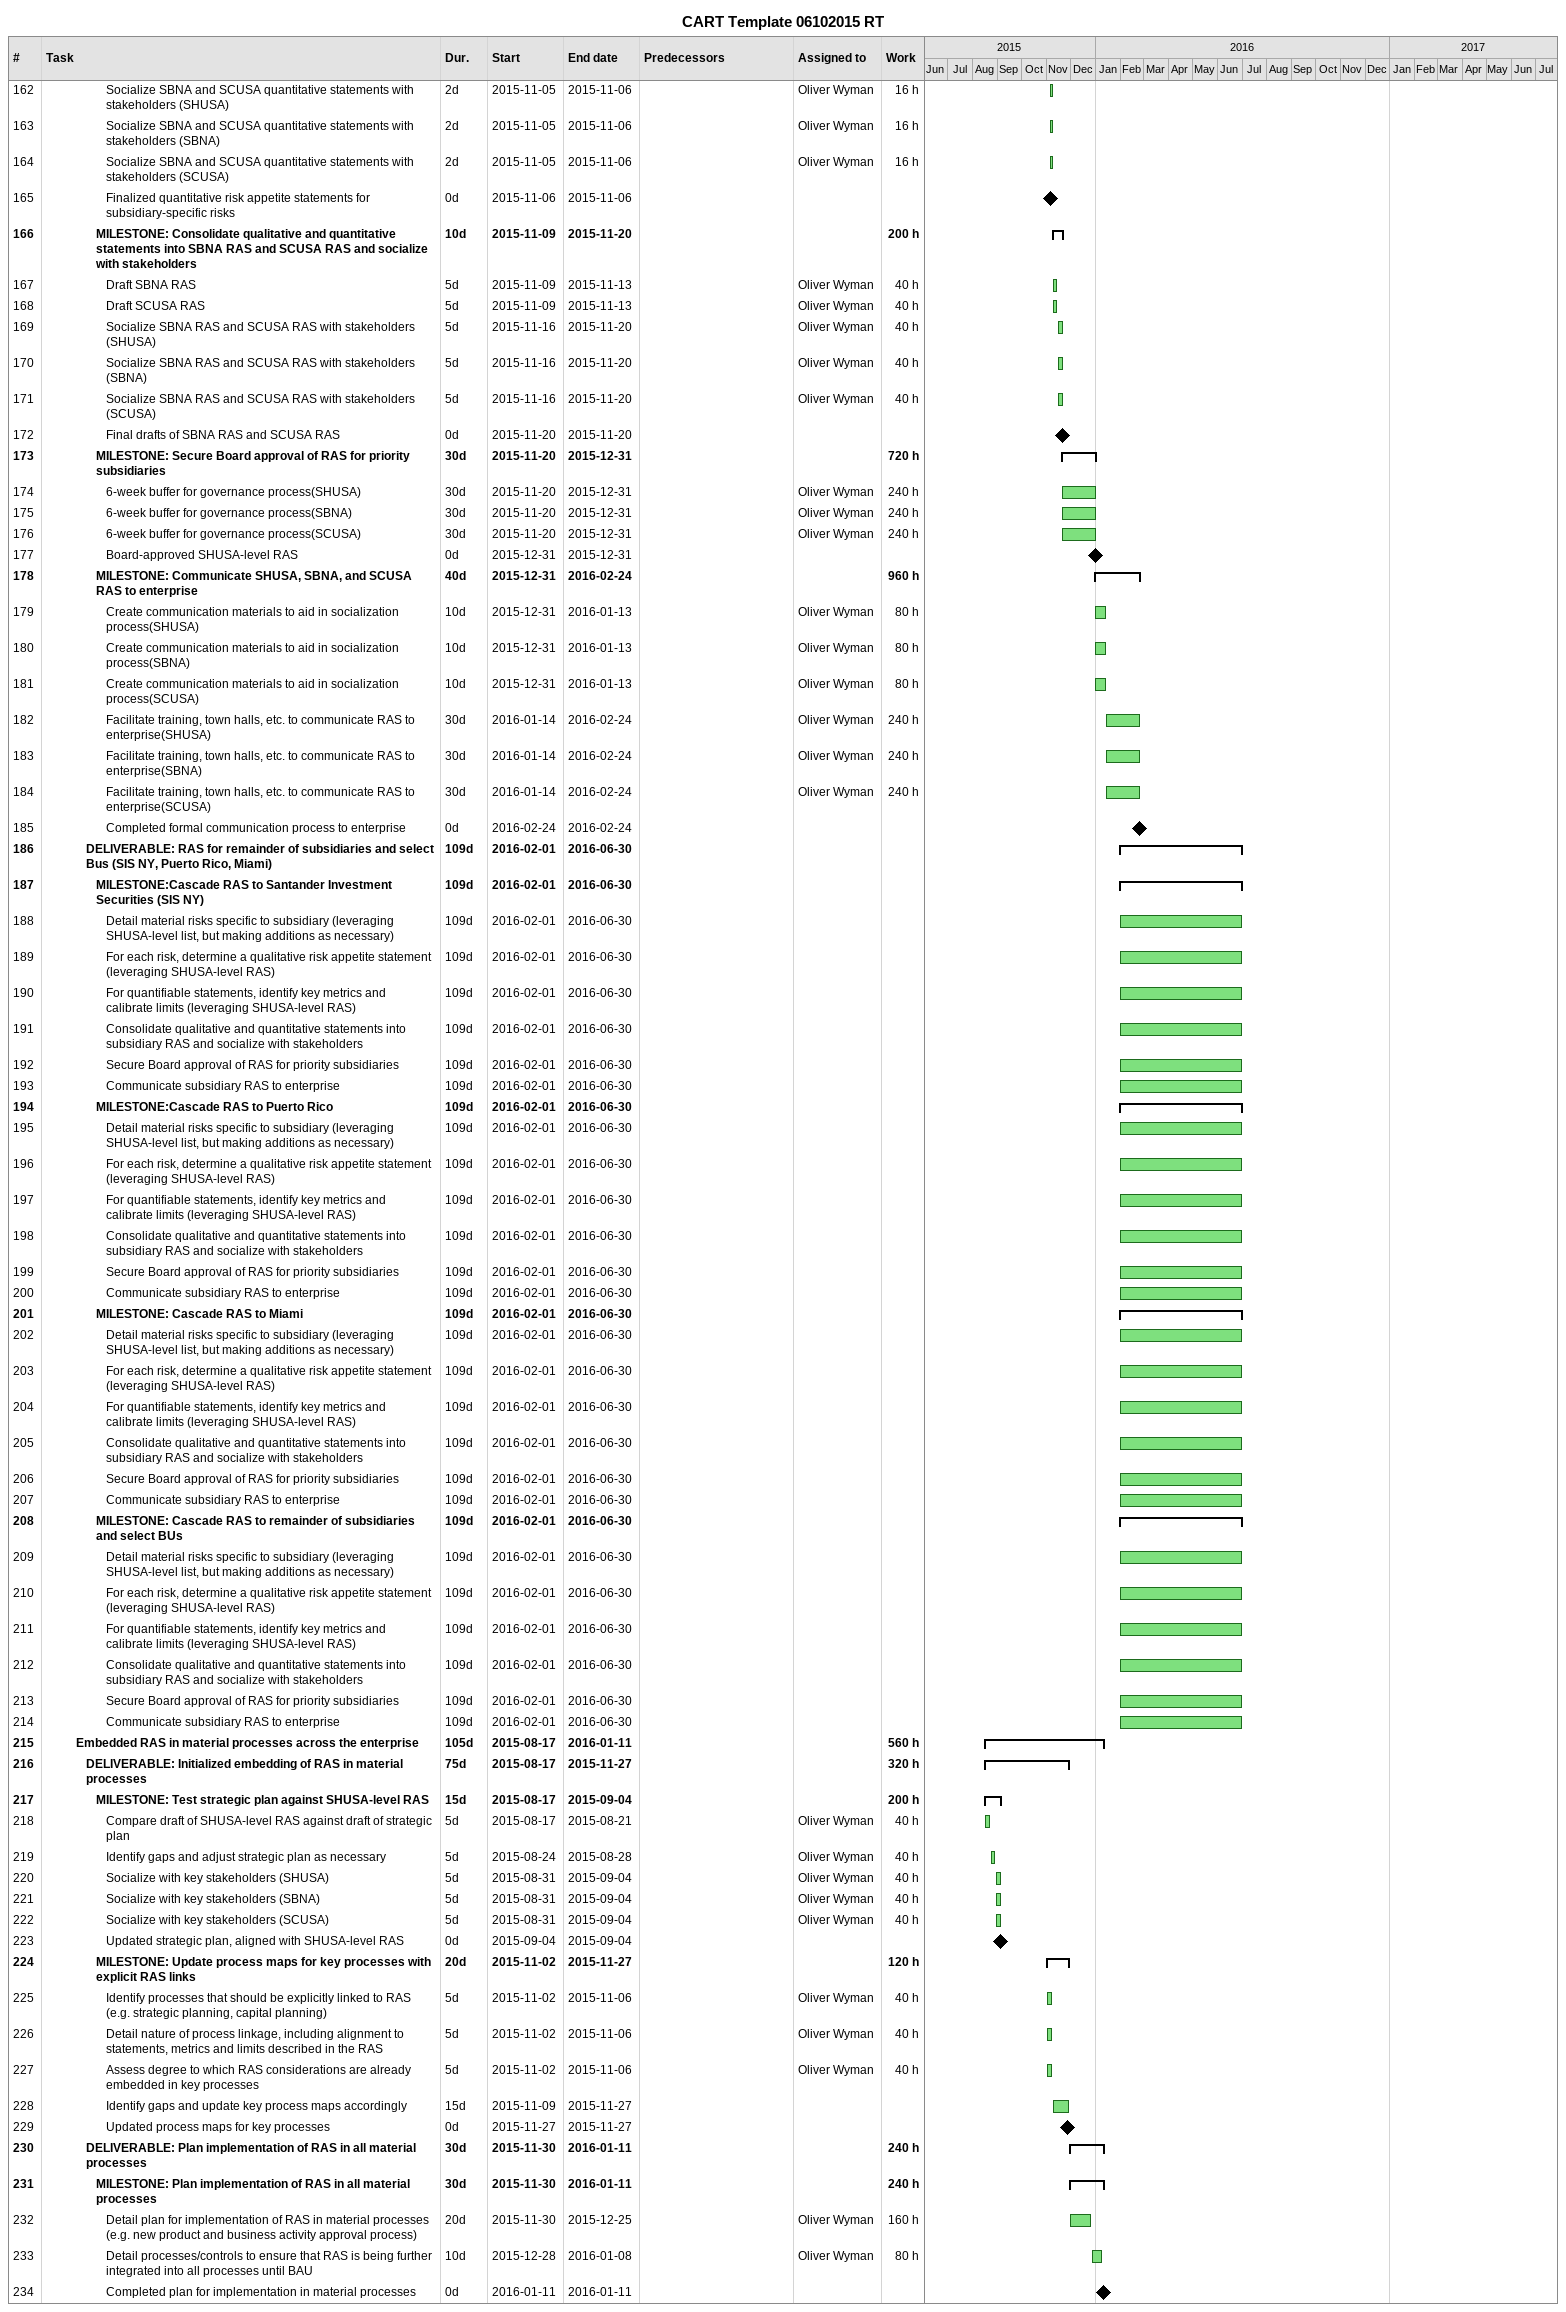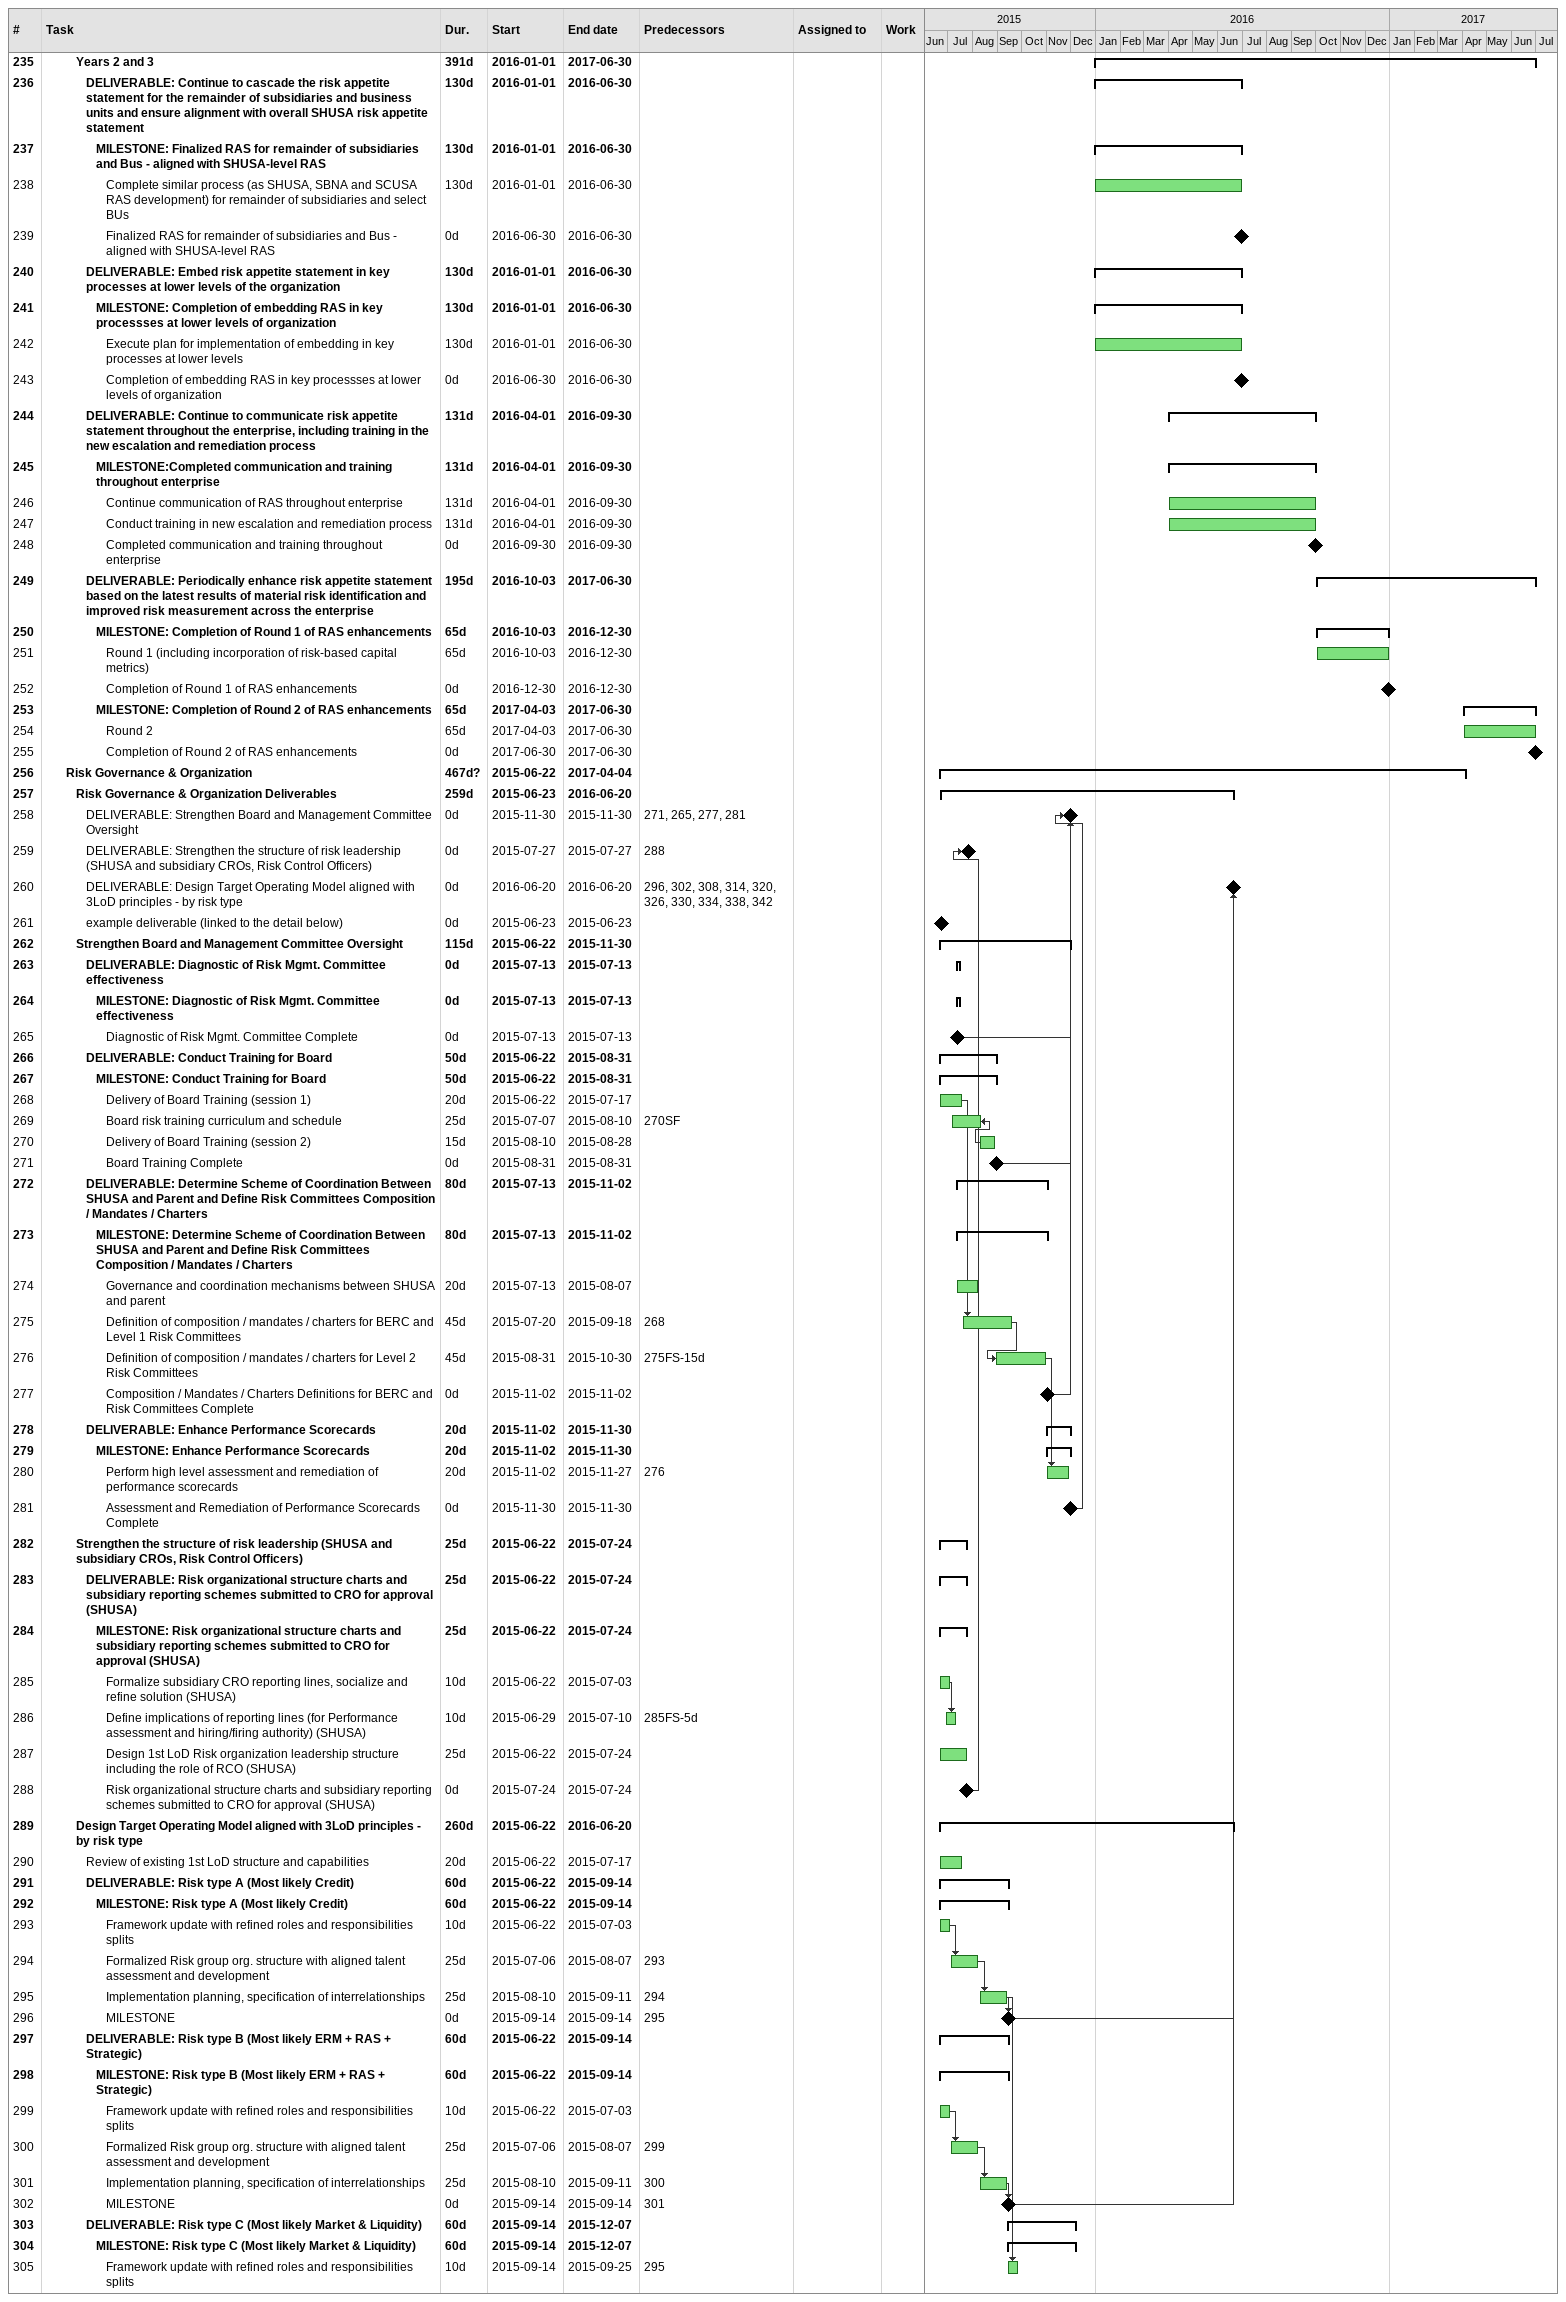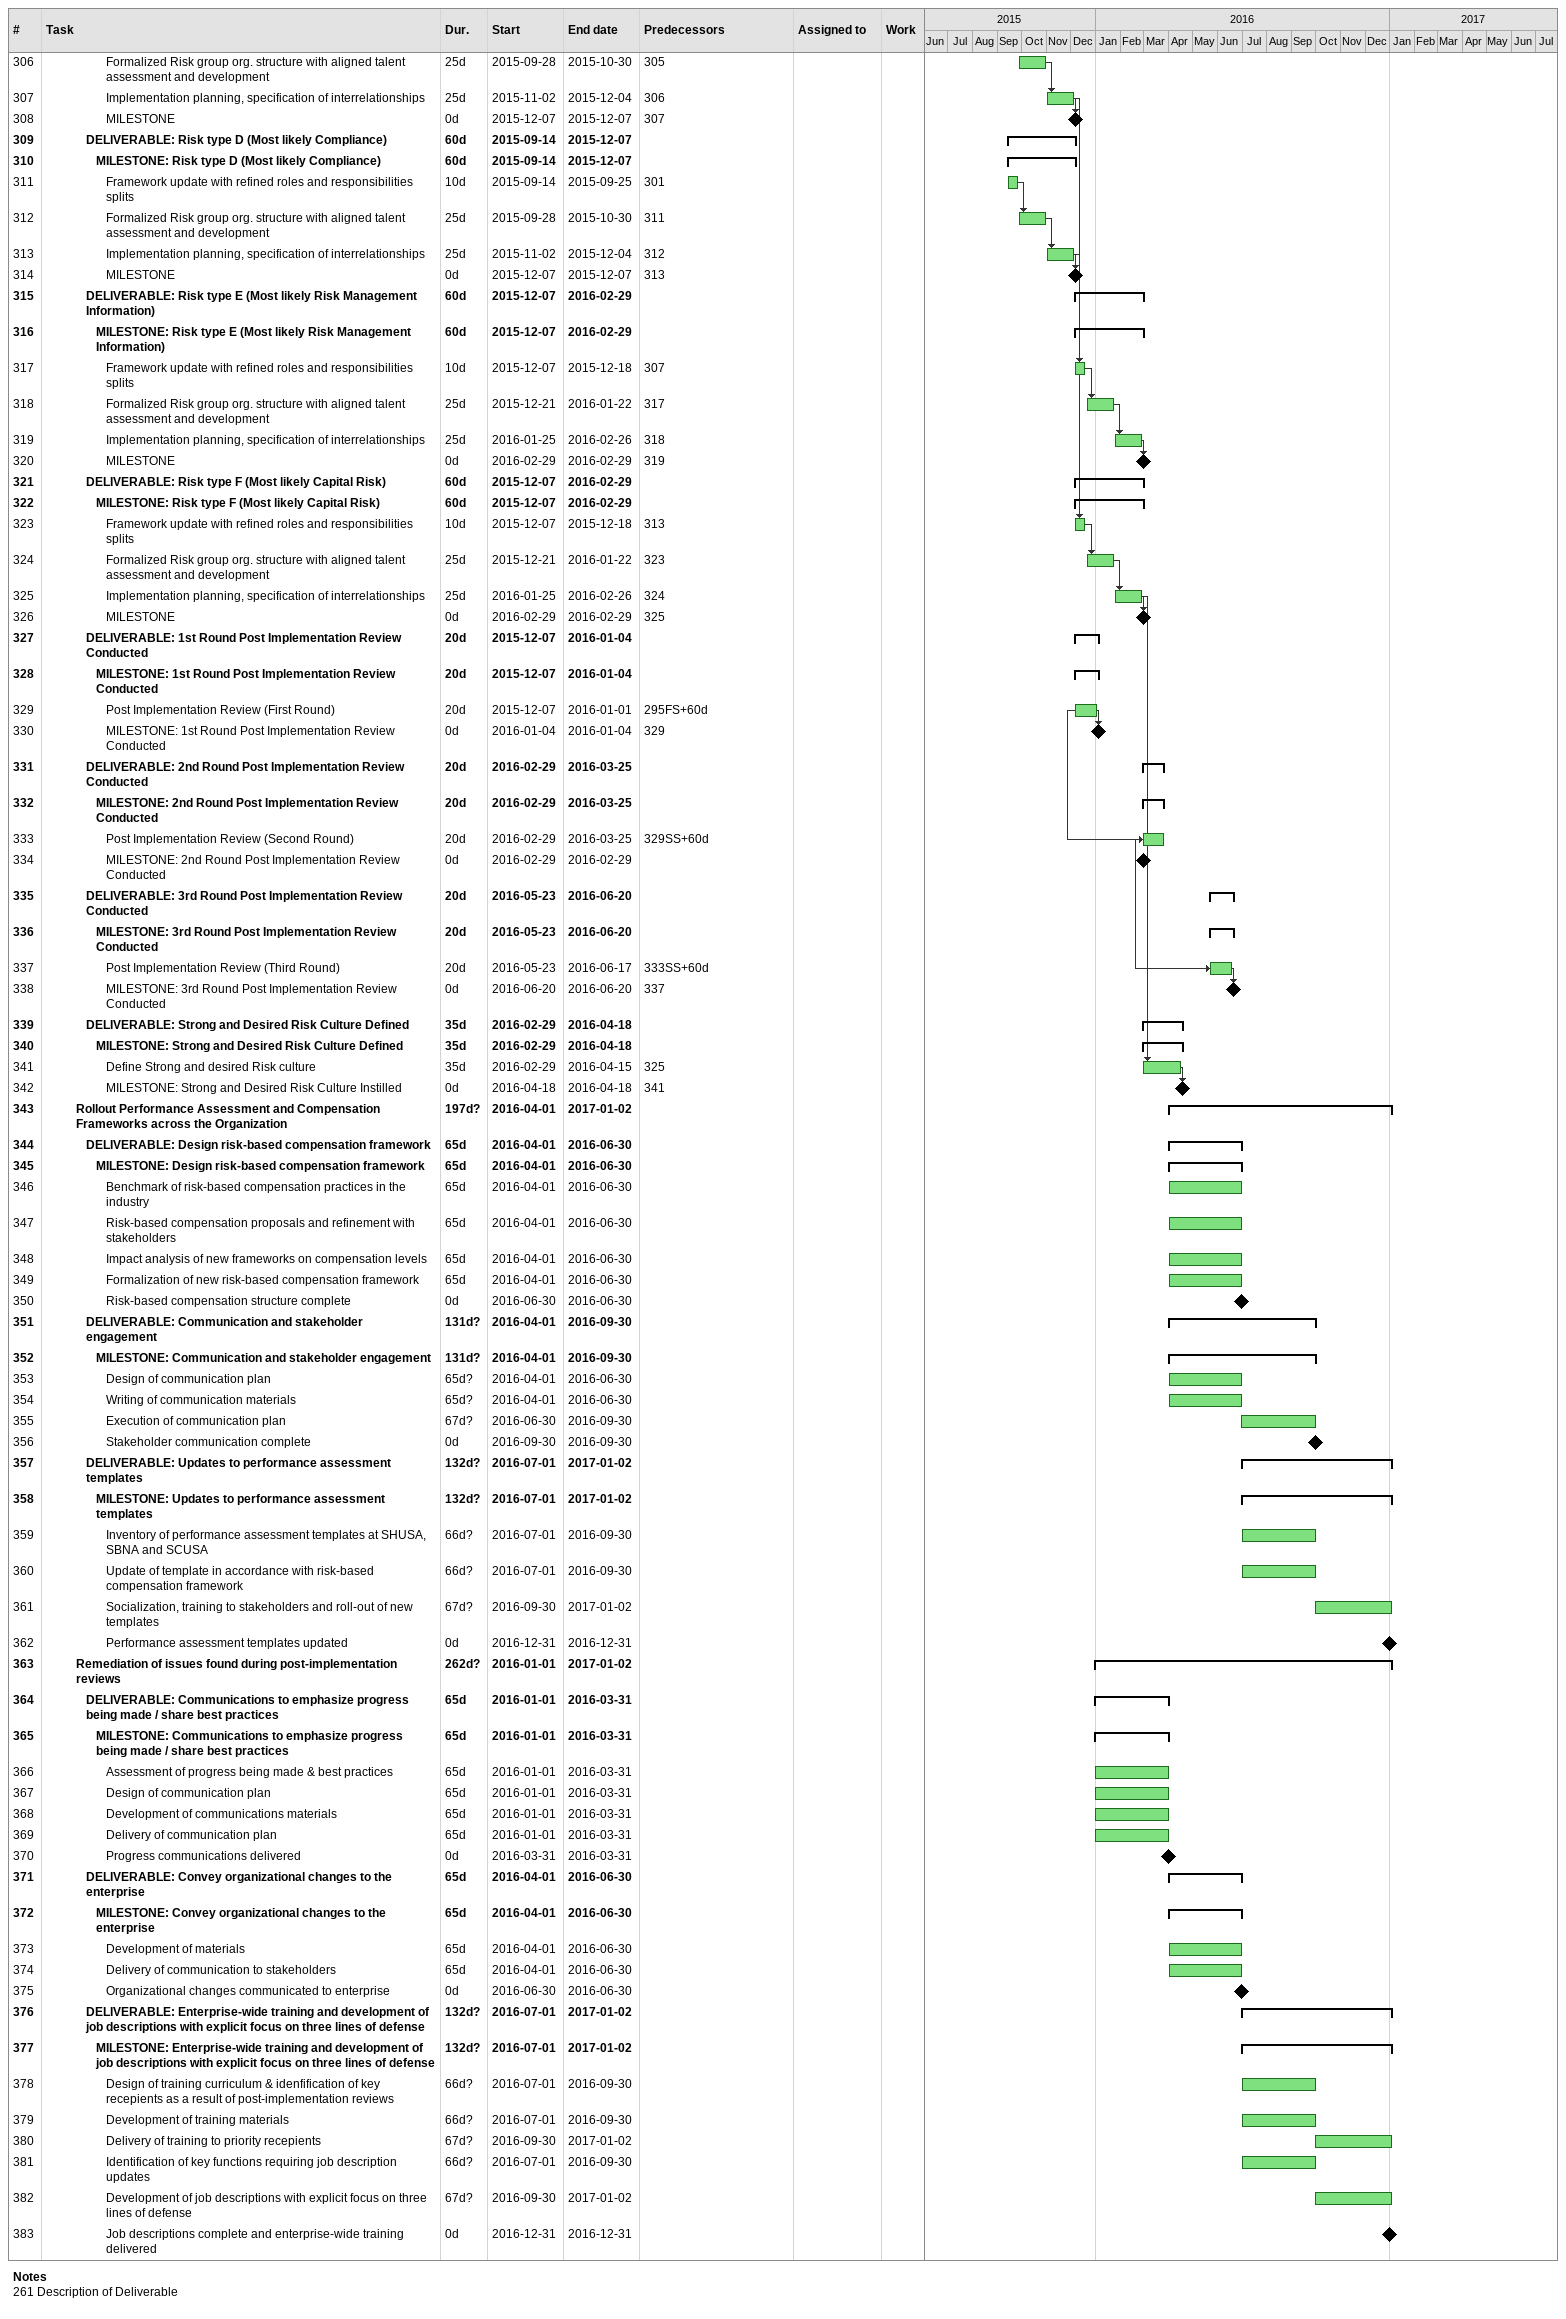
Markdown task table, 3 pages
CART Template 06102015 RT

| ID | Level | Task | Duration | Start | Finish | Predecessors | Resources | Work (h) |
|---|---|---|---|---|---|---|---|---|
| 162 | 7 | Socialize SBNA and SCUSA quantitative statements with stakeholders (SHUSA) | 2d | 2015-11-05 | 2015-11-06 |  | Oliver Wyman | 16 |
| 163 | 7 | Socialize SBNA and SCUSA quantitative statements with stakeholders (SBNA) | 2d | 2015-11-05 | 2015-11-06 |  | Oliver Wyman | 16 |
| 164 | 7 | Socialize SBNA and SCUSA quantitative statements with stakeholders (SCUSA) | 2d | 2015-11-05 | 2015-11-06 |  | Oliver Wyman | 16 |
| 165 | 7 | Finalized quantitative risk appetite statements for subsidiary-specific risks | 0d | 2015-11-06 | 2015-11-06 |  |  |  |
| 166 | 6 | **MILESTONE: Consolidate qualitative and quantitative statements into SBNA RAS and SCUSA RAS and socialize with stakeholders** | 10d | 2015-11-09 | 2015-11-20 |  |  | 200 |
| 167 | 7 | Draft SBNA RAS | 5d | 2015-11-09 | 2015-11-13 |  | Oliver Wyman | 40 |
| 168 | 7 | Draft SCUSA RAS | 5d | 2015-11-09 | 2015-11-13 |  | Oliver Wyman | 40 |
| 169 | 7 | Socialize SBNA RAS and SCUSA RAS with stakeholders (SHUSA) | 5d | 2015-11-16 | 2015-11-20 |  | Oliver Wyman | 40 |
| 170 | 7 | Socialize SBNA RAS and SCUSA RAS with stakeholders (SBNA) | 5d | 2015-11-16 | 2015-11-20 |  | Oliver Wyman | 40 |
| 171 | 7 | Socialize SBNA RAS and SCUSA RAS with stakeholders (SCUSA) | 5d | 2015-11-16 | 2015-11-20 |  | Oliver Wyman | 40 |
| 172 | 7 | Final drafts of SBNA RAS and SCUSA RAS | 0d | 2015-11-20 | 2015-11-20 |  |  |  |
| 173 | 6 | **MILESTONE: Secure Board approval of RAS for priority subsidiaries** | 30d | 2015-11-20 | 2015-12-31 |  |  | 720 |
| 174 | 7 | 6-week buffer for governance process(SHUSA) | 30d | 2015-11-20 | 2015-12-31 |  | Oliver Wyman | 240 |
| 175 | 7 | 6-week buffer for governance process(SBNA) | 30d | 2015-11-20 | 2015-12-31 |  | Oliver Wyman | 240 |
| 176 | 7 | 6-week buffer for governance process(SCUSA) | 30d | 2015-11-20 | 2015-12-31 |  | Oliver Wyman | 240 |
| 177 | 7 | Board-approved SHUSA-level RAS | 0d | 2015-12-31 | 2015-12-31 |  |  |  |
| 178 | 6 | **MILESTONE: Communicate SHUSA, SBNA, and SCUSA RAS to enterprise** | 40d | 2015-12-31 | 2016-02-24 |  |  | 960 |
| 179 | 7 | Create communication materials to aid in socialization process(SHUSA) | 10d | 2015-12-31 | 2016-01-13 |  | Oliver Wyman | 80 |
| 180 | 7 | Create communication materials to aid in socialization process(SBNA) | 10d | 2015-12-31 | 2016-01-13 |  | Oliver Wyman | 80 |
| 181 | 7 | Create communication materials to aid in socialization process(SCUSA) | 10d | 2015-12-31 | 2016-01-13 |  | Oliver Wyman | 80 |
| 182 | 7 | Facilitate training, town halls, etc. to communicate RAS to enterprise(SHUSA) | 30d | 2016-01-14 | 2016-02-24 |  | Oliver Wyman | 240 |
| 183 | 7 | Facilitate training, town halls, etc. to communicate RAS to enterprise(SBNA) | 30d | 2016-01-14 | 2016-02-24 |  | Oliver Wyman | 240 |
| 184 | 7 | Facilitate training, town halls, etc. to communicate RAS to enterprise(SCUSA) | 30d | 2016-01-14 | 2016-02-24 |  | Oliver Wyman | 240 |
| 185 | 7 | Completed formal communication process to enterprise | 0d | 2016-02-24 | 2016-02-24 |  |  |  |
| 186 | 5 | **DELIVERABLE: RAS for remainder of subsidiaries and select Bus (SIS NY, Puerto Rico, Miami)** | 109d | 2016-02-01 | 2016-06-30 |  |  |  |
| 187 | 6 | **MILESTONE:Cascade RAS to Santander Investment Securities (SIS NY)** | 109d | 2016-02-01 | 2016-06-30 |  |  |  |
| 188 | 7 | Detail material risks specific to subsidiary (leveraging SHUSA-level list, but making additions as necessary) | 109d | 2016-02-01 | 2016-06-30 |  |  |  |
| 189 | 7 | For each risk, determine a qualitative risk appetite statement (leveraging SHUSA-level RAS) | 109d | 2016-02-01 | 2016-06-30 |  |  |  |
| 190 | 7 | For quantifiable statements, identify key metrics and calibrate limits (leveraging SHUSA-level RAS) | 109d | 2016-02-01 | 2016-06-30 |  |  |  |
| 191 | 7 | Consolidate qualitative and quantitative statements into subsidiary RAS and socialize with stakeholders | 109d | 2016-02-01 | 2016-06-30 |  |  |  |
| 192 | 7 | Secure Board approval of RAS for priority subsidiaries | 109d | 2016-02-01 | 2016-06-30 |  |  |  |
| 193 | 7 | Communicate subsidiary RAS to enterprise | 109d | 2016-02-01 | 2016-06-30 |  |  |  |
| 194 | 6 | **MILESTONE:Cascade RAS to Puerto Rico** | 109d | 2016-02-01 | 2016-06-30 |  |  |  |
| 195 | 7 | Detail material risks specific to subsidiary (leveraging SHUSA-level list, but making additions as necessary) | 109d | 2016-02-01 | 2016-06-30 |  |  |  |
| 196 | 7 | For each risk, determine a qualitative risk appetite statement (leveraging SHUSA-level RAS) | 109d | 2016-02-01 | 2016-06-30 |  |  |  |
| 197 | 7 | For quantifiable statements, identify key metrics and calibrate limits (leveraging SHUSA-level RAS) | 109d | 2016-02-01 | 2016-06-30 |  |  |  |
| 198 | 7 | Consolidate qualitative and quantitative statements into subsidiary RAS and socialize with stakeholders | 109d | 2016-02-01 | 2016-06-30 |  |  |  |
| 199 | 7 | Secure Board approval of RAS for priority subsidiaries | 109d | 2016-02-01 | 2016-06-30 |  |  |  |
| 200 | 7 | Communicate subsidiary RAS to enterprise | 109d | 2016-02-01 | 2016-06-30 |  |  |  |
| 201 | 6 | **MILESTONE: Cascade RAS to Miami** | 109d | 2016-02-01 | 2016-06-30 |  |  |  |
| 202 | 7 | Detail material risks specific to subsidiary (leveraging SHUSA-level list, but making additions as necessary) | 109d | 2016-02-01 | 2016-06-30 |  |  |  |
| 203 | 7 | For each risk, determine a qualitative risk appetite statement (leveraging SHUSA-level RAS) | 109d | 2016-02-01 | 2016-06-30 |  |  |  |
| 204 | 7 | For quantifiable statements, identify key metrics and calibrate limits (leveraging SHUSA-level RAS) | 109d | 2016-02-01 | 2016-06-30 |  |  |  |
| 205 | 7 | Consolidate qualitative and quantitative statements into subsidiary RAS and socialize with stakeholders | 109d | 2016-02-01 | 2016-06-30 |  |  |  |
| 206 | 7 | Secure Board approval of RAS for priority subsidiaries | 109d | 2016-02-01 | 2016-06-30 |  |  |  |
| 207 | 7 | Communicate subsidiary RAS to enterprise | 109d | 2016-02-01 | 2016-06-30 |  |  |  |
| 208 | 6 | **MILESTONE: Cascade RAS to remainder of subsidiaries and select BUs** | 109d | 2016-02-01 | 2016-06-30 |  |  |  |
| 209 | 7 | Detail material risks specific to subsidiary (leveraging SHUSA-level list, but making additions as necessary) | 109d | 2016-02-01 | 2016-06-30 |  |  |  |
| 210 | 7 | For each risk, determine a qualitative risk appetite statement (leveraging SHUSA-level RAS) | 109d | 2016-02-01 | 2016-06-30 |  |  |  |
| 211 | 7 | For quantifiable statements, identify key metrics and calibrate limits (leveraging SHUSA-level RAS) | 109d | 2016-02-01 | 2016-06-30 |  |  |  |
| 212 | 7 | Consolidate qualitative and quantitative statements into subsidiary RAS and socialize with stakeholders | 109d | 2016-02-01 | 2016-06-30 |  |  |  |
| 213 | 7 | Secure Board approval of RAS for priority subsidiaries | 109d | 2016-02-01 | 2016-06-30 |  |  |  |
| 214 | 7 | Communicate subsidiary RAS to enterprise | 109d | 2016-02-01 | 2016-06-30 |  |  |  |
| 215 | 4 | **Embedded RAS in material processes across the enterprise** | 105d | 2015-08-17 | 2016-01-11 |  |  | 560 |
| 216 | 5 | **DELIVERABLE: Initialized embedding of RAS in material processes** | 75d | 2015-08-17 | 2015-11-27 |  |  | 320 |
| 217 | 6 | **MILESTONE: Test strategic plan against SHUSA-level RAS** | 15d | 2015-08-17 | 2015-09-04 |  |  | 200 |
| 218 | 7 | Compare draft of SHUSA-level RAS against draft of strategic plan | 5d | 2015-08-17 | 2015-08-21 |  | Oliver Wyman | 40 |
| 219 | 7 | Identify gaps and adjust strategic plan as necessary | 5d | 2015-08-24 | 2015-08-28 |  | Oliver Wyman | 40 |
| 220 | 7 | Socialize with key stakeholders (SHUSA) | 5d | 2015-08-31 | 2015-09-04 |  | Oliver Wyman | 40 |
| 221 | 7 | Socialize with key stakeholders (SBNA) | 5d | 2015-08-31 | 2015-09-04 |  | Oliver Wyman | 40 |
| 222 | 7 | Socialize with key stakeholders (SCUSA) | 5d | 2015-08-31 | 2015-09-04 |  | Oliver Wyman | 40 |
| 223 | 7 | Updated strategic plan, aligned with SHUSA-level RAS | 0d | 2015-09-04 | 2015-09-04 |  |  |  |
| 224 | 6 | **MILESTONE: Update process maps for key processes with explicit RAS links** | 20d | 2015-11-02 | 2015-11-27 |  |  | 120 |
| 225 | 7 | Identify processes that should be explicitly linked to RAS (e.g. strategic planning, capital planning) | 5d | 2015-11-02 | 2015-11-06 |  | Oliver Wyman | 40 |
| 226 | 7 | Detail nature of process linkage, including alignment to statements, metrics and limits described in the RAS | 5d | 2015-11-02 | 2015-11-06 |  | Oliver Wyman | 40 |
| 227 | 7 | Assess degree to which RAS considerations are already embedded in key processes | 5d | 2015-11-02 | 2015-11-06 |  | Oliver Wyman | 40 |
| 228 | 7 | Identify gaps and update key process maps accordingly | 15d | 2015-11-09 | 2015-11-27 |  |  |  |
| 229 | 7 | Updated process maps for key processes | 0d | 2015-11-27 | 2015-11-27 |  |  |  |
| 230 | 5 | **DELIVERABLE: Plan implementation of RAS in all material processes** | 30d | 2015-11-30 | 2016-01-11 |  |  | 240 |
| 231 | 6 | **MILESTONE: Plan implementation of RAS in all material processes** | 30d | 2015-11-30 | 2016-01-11 |  |  | 240 |
| 232 | 7 | Detail plan for implementation of RAS in material processes (e.g. new product and business activity approval process) | 20d | 2015-11-30 | 2015-12-25 |  | Oliver Wyman | 160 |
| 233 | 7 | Detail processes/controls to ensure that RAS is being further integrated into all processes until BAU | 10d | 2015-12-28 | 2016-01-08 |  | Oliver Wyman | 80 |
| 234 | 7 | Completed plan for implementation in material processes | 0d | 2016-01-11 | 2016-01-11 |  |  |  |
| 235 | 4 | **Years 2 and 3** | 391d | 2016-01-01 | 2017-06-30 |  |  |  |
| 236 | 5 | **DELIVERABLE: Continue to cascade the risk appetite statement for the remainder of subsidiaries and business units and ensure alignment with overall SHUSA risk appetite statement** | 130d | 2016-01-01 | 2016-06-30 |  |  |  |
| 237 | 6 | **MILESTONE: Finalized RAS for remainder of subsidiaries and Bus - aligned with SHUSA-level RAS** | 130d | 2016-01-01 | 2016-06-30 |  |  |  |
| 238 | 7 | Complete similar process (as SHUSA, SBNA and SCUSA RAS development) for remainder of subsidiaries and select BUs | 130d | 2016-01-01 | 2016-06-30 |  |  |  |
| 239 | 7 | Finalized RAS for remainder of subsidiaries and Bus - aligned with SHUSA-level RAS | 0d | 2016-06-30 | 2016-06-30 |  |  |  |
| 240 | 5 | **DELIVERABLE: Embed risk appetite statement in key processes at lower levels of the organization** | 130d | 2016-01-01 | 2016-06-30 |  |  |  |
| 241 | 6 | **MILESTONE: Completion of embedding RAS in key processses at lower levels of organization** | 130d | 2016-01-01 | 2016-06-30 |  |  |  |
| 242 | 7 | Execute plan for implementation of embedding in key processes at lower levels | 130d | 2016-01-01 | 2016-06-30 |  |  |  |
| 243 | 7 | Completion of embedding RAS in key processses at lower levels of organization | 0d | 2016-06-30 | 2016-06-30 |  |  |  |
| 244 | 5 | **DELIVERABLE: Continue to communicate risk appetite statement throughout the enterprise, including training in the new escalation and remediation process** | 131d | 2016-04-01 | 2016-09-30 |  |  |  |
| 245 | 6 | **MILESTONE:Completed communication and training throughout enterprise** | 131d | 2016-04-01 | 2016-09-30 |  |  |  |
| 246 | 7 | Continue communication of RAS throughout enterprise | 131d | 2016-04-01 | 2016-09-30 |  |  |  |
| 247 | 7 | Conduct training in new escalation and remediation process | 131d | 2016-04-01 | 2016-09-30 |  |  |  |
| 248 | 7 | Completed communication and training throughout enterprise | 0d | 2016-09-30 | 2016-09-30 |  |  |  |
| 249 | 5 | **DELIVERABLE: Periodically enhance risk appetite statement based on the latest results of material risk identification and improved risk measurement across the enterprise** | 195d | 2016-10-03 | 2017-06-30 |  |  |  |
| 250 | 6 | **MILESTONE: Completion of Round 1 of RAS enhancements** | 65d | 2016-10-03 | 2016-12-30 |  |  |  |
| 251 | 7 | Round 1 (including incorporation of risk-based capital metrics) | 65d | 2016-10-03 | 2016-12-30 |  |  |  |
| 252 | 7 | Completion of Round 1 of RAS enhancements | 0d | 2016-12-30 | 2016-12-30 |  |  |  |
| 253 | 6 | **MILESTONE: Completion of Round 2 of RAS enhancements** | 65d | 2017-04-03 | 2017-06-30 |  |  |  |
| 254 | 7 | Round 2 | 65d | 2017-04-03 | 2017-06-30 |  |  |  |
| 255 | 7 | Completion of Round 2 of RAS enhancements | 0d | 2017-06-30 | 2017-06-30 |  |  |  |
| 256 | 3 | **Risk Governance & Organization** | 467d? | 2015-06-22 | 2017-04-04 |  |  |  |
| 257 | 4 | **Risk Governance & Organization Deliverables** | 259d | 2015-06-23 | 2016-06-20 |  |  |  |
| 258 | 5 | DELIVERABLE: Strengthen Board and Management Committee Oversight | 0d | 2015-11-30 | 2015-11-30 | 271, 265, 277, 281 |  |  |
| 259 | 5 | DELIVERABLE: Strengthen the structure of risk leadership (SHUSA and subsidiary CROs, Risk Control Officers) | 0d | 2015-07-27 | 2015-07-27 | 288 |  |  |
| 260 | 5 | DELIVERABLE: Design Target Operating Model aligned with 3LoD principles - by risk type | 0d | 2016-06-20 | 2016-06-20 | 296, 302, 308, 314, 320, 326, 330, 334, 338, 342 |  |  |
| 261 | 5 | example deliverable (linked to the detail below) | 0d | 2015-06-23 | 2015-06-23 |  |  |  |
| 262 | 4 | **Strengthen Board and Management Committee Oversight** | 115d | 2015-06-22 | 2015-11-30 |  |  |  |
| 263 | 5 | **DELIVERABLE: Diagnostic of Risk Mgmt. Committee effectiveness** | 0d | 2015-07-13 | 2015-07-13 |  |  |  |
| 264 | 6 | **MILESTONE: Diagnostic of Risk Mgmt. Committee effectiveness** | 0d | 2015-07-13 | 2015-07-13 |  |  |  |
| 265 | 7 | Diagnostic of Risk Mgmt. Committee Complete | 0d | 2015-07-13 | 2015-07-13 |  |  |  |
| 266 | 5 | **DELIVERABLE: Conduct Training for Board** | 50d | 2015-06-22 | 2015-08-31 |  |  |  |
| 267 | 6 | **MILESTONE: Conduct Training for Board** | 50d | 2015-06-22 | 2015-08-31 |  |  |  |
| 268 | 7 | Delivery of Board Training (session 1) | 20d | 2015-06-22 | 2015-07-17 |  |  |  |
| 269 | 7 | Board risk training curriculum and schedule | 25d | 2015-07-07 | 2015-08-10 | 270SF |  |  |
| 270 | 7 | Delivery of Board Training (session 2) | 15d | 2015-08-10 | 2015-08-28 |  |  |  |
| 271 | 7 | Board Training Complete | 0d | 2015-08-31 | 2015-08-31 |  |  |  |
| 272 | 5 | **DELIVERABLE: Determine Scheme of Coordination Between SHUSA and Parent and Define Risk Committees Composition / Mandates / Charters** | 80d | 2015-07-13 | 2015-11-02 |  |  |  |
| 273 | 6 | **MILESTONE: Determine Scheme of Coordination Between SHUSA and Parent and Define Risk Committees Composition / Mandates / Charters** | 80d | 2015-07-13 | 2015-11-02 |  |  |  |
| 274 | 7 | Governance and coordination mechanisms between SHUSA and parent | 20d | 2015-07-13 | 2015-08-07 |  |  |  |
| 275 | 7 | Definition of composition / mandates / charters for BERC and Level 1 Risk Committees | 45d | 2015-07-20 | 2015-09-18 | 268 |  |  |
| 276 | 7 | Definition of composition / mandates / charters for Level 2 Risk Committees | 45d | 2015-08-31 | 2015-10-30 | 275FS-15d |  |  |
| 277 | 7 | Composition / Mandates / Charters Definitions for BERC and Risk Committees Complete | 0d | 2015-11-02 | 2015-11-02 |  |  |  |
| 278 | 5 | **DELIVERABLE: Enhance Performance Scorecards** | 20d | 2015-11-02 | 2015-11-30 |  |  |  |
| 279 | 6 | **MILESTONE: Enhance Performance Scorecards** | 20d | 2015-11-02 | 2015-11-30 |  |  |  |
| 280 | 7 | Perform high level assessment and remediation of performance scorecards | 20d | 2015-11-02 | 2015-11-27 | 276 |  |  |
| 281 | 7 | Assessment and Remediation of Performance Scorecards Complete | 0d | 2015-11-30 | 2015-11-30 |  |  |  |
| 282 | 4 | **Strengthen the structure of risk leadership (SHUSA and subsidiary CROs, Risk Control Officers)** | 25d | 2015-06-22 | 2015-07-24 |  |  |  |
| 283 | 5 | **DELIVERABLE: Risk organizational structure charts and subsidiary reporting schemes submitted to CRO for approval (SHUSA)** | 25d | 2015-06-22 | 2015-07-24 |  |  |  |
| 284 | 6 | **MILESTONE: Risk organizational structure charts and subsidiary reporting schemes submitted to CRO for approval (SHUSA)** | 25d | 2015-06-22 | 2015-07-24 |  |  |  |
| 285 | 7 | Formalize subsidiary CRO reporting lines, socialize and refine solution (SHUSA) | 10d | 2015-06-22 | 2015-07-03 |  |  |  |
| 286 | 7 | Define implications of reporting lines (for Performance assessment and hiring/firing authority) (SHUSA) | 10d | 2015-06-29 | 2015-07-10 | 285FS-5d |  |  |
| 287 | 7 | Design 1st LoD Risk organization leadership structure including the role of RCO (SHUSA) | 25d | 2015-06-22 | 2015-07-24 |  |  |  |
| 288 | 7 | Risk organizational structure charts and subsidiary reporting schemes submitted to CRO for approval (SHUSA) | 0d | 2015-07-24 | 2015-07-24 |  |  |  |
| 289 | 4 | **Design Target Operating Model aligned with 3LoD principles - by risk type** | 260d | 2015-06-22 | 2016-06-20 |  |  |  |
| 290 | 5 | Review of existing 1st LoD structure and capabilities | 20d | 2015-06-22 | 2015-07-17 |  |  |  |
| 291 | 5 | **DELIVERABLE: Risk type A (Most likely Credit)** | 60d | 2015-06-22 | 2015-09-14 |  |  |  |
| 292 | 6 | **MILESTONE: Risk type A (Most likely Credit)** | 60d | 2015-06-22 | 2015-09-14 |  |  |  |
| 293 | 7 | Framework update with refined roles and responsibilities splits | 10d | 2015-06-22 | 2015-07-03 |  |  |  |
| 294 | 7 | Formalized Risk group org. structure with aligned talent assessment and development | 25d | 2015-07-06 | 2015-08-07 | 293 |  |  |
| 295 | 7 | Implementation planning, specification of interrelationships | 25d | 2015-08-10 | 2015-09-11 | 294 |  |  |
| 296 | 7 | MILESTONE | 0d | 2015-09-14 | 2015-09-14 | 295 |  |  |
| 297 | 5 | **DELIVERABLE: Risk type B (Most likely ERM + RAS + Strategic)** | 60d | 2015-06-22 | 2015-09-14 |  |  |  |
| 298 | 6 | **MILESTONE: Risk type B (Most likely ERM + RAS + Strategic)** | 60d | 2015-06-22 | 2015-09-14 |  |  |  |
| 299 | 7 | Framework update with refined roles and responsibilities splits | 10d | 2015-06-22 | 2015-07-03 |  |  |  |
| 300 | 7 | Formalized Risk group org. structure with aligned talent assessment and development | 25d | 2015-07-06 | 2015-08-07 | 299 |  |  |
| 301 | 7 | Implementation planning, specification of interrelationships | 25d | 2015-08-10 | 2015-09-11 | 300 |  |  |
| 302 | 7 | MILESTONE | 0d | 2015-09-14 | 2015-09-14 | 301 |  |  |
| 303 | 5 | **DELIVERABLE: Risk type C (Most likely Market & Liquidity)** | 60d | 2015-09-14 | 2015-12-07 |  |  |  |
| 304 | 6 | **MILESTONE: Risk type C (Most likely Market & Liquidity)** | 60d | 2015-09-14 | 2015-12-07 |  |  |  |
| 305 | 7 | Framework update with refined roles and responsibilities splits | 10d | 2015-09-14 | 2015-09-25 | 295 |  |  |
| 306 | 7 | Formalized Risk group org. structure with aligned talent assessment and development | 25d | 2015-09-28 | 2015-10-30 | 305 |  |  |
| 307 | 7 | Implementation planning, specification of interrelationships | 25d | 2015-11-02 | 2015-12-04 | 306 |  |  |
| 308 | 7 | MILESTONE | 0d | 2015-12-07 | 2015-12-07 | 307 |  |  |
| 309 | 5 | **DELIVERABLE: Risk type D (Most likely Compliance)** | 60d | 2015-09-14 | 2015-12-07 |  |  |  |
| 310 | 6 | **MILESTONE: Risk type D (Most likely Compliance)** | 60d | 2015-09-14 | 2015-12-07 |  |  |  |
| 311 | 7 | Framework update with refined roles and responsibilities splits | 10d | 2015-09-14 | 2015-09-25 | 301 |  |  |
| 312 | 7 | Formalized Risk group org. structure with aligned talent assessment and development | 25d | 2015-09-28 | 2015-10-30 | 311 |  |  |
| 313 | 7 | Implementation planning, specification of interrelationships | 25d | 2015-11-02 | 2015-12-04 | 312 |  |  |
| 314 | 7 | MILESTONE | 0d | 2015-12-07 | 2015-12-07 | 313 |  |  |
| 315 | 5 | **DELIVERABLE: Risk type E (Most likely Risk Management Information)** | 60d | 2015-12-07 | 2016-02-29 |  |  |  |
| 316 | 6 | **MILESTONE: Risk type E (Most likely Risk Management Information)** | 60d | 2015-12-07 | 2016-02-29 |  |  |  |
| 317 | 7 | Framework update with refined roles and responsibilities splits | 10d | 2015-12-07 | 2015-12-18 | 307 |  |  |
| 318 | 7 | Formalized Risk group org. structure with aligned talent assessment and development | 25d | 2015-12-21 | 2016-01-22 | 317 |  |  |
| 319 | 7 | Implementation planning, specification of interrelationships | 25d | 2016-01-25 | 2016-02-26 | 318 |  |  |
| 320 | 7 | MILESTONE | 0d | 2016-02-29 | 2016-02-29 | 319 |  |  |
| 321 | 5 | **DELIVERABLE: Risk type F (Most likely Capital Risk)** | 60d | 2015-12-07 | 2016-02-29 |  |  |  |
| 322 | 6 | **MILESTONE: Risk type F (Most likely Capital Risk)** | 60d | 2015-12-07 | 2016-02-29 |  |  |  |
| 323 | 7 | Framework update with refined roles and responsibilities splits | 10d | 2015-12-07 | 2015-12-18 | 313 |  |  |
| 324 | 7 | Formalized Risk group org. structure with aligned talent assessment and development | 25d | 2015-12-21 | 2016-01-22 | 323 |  |  |
| 325 | 7 | Implementation planning, specification of interrelationships | 25d | 2016-01-25 | 2016-02-26 | 324 |  |  |
| 326 | 7 | MILESTONE | 0d | 2016-02-29 | 2016-02-29 | 325 |  |  |
| 327 | 5 | **DELIVERABLE: 1st Round Post Implementation Review Conducted** | 20d | 2015-12-07 | 2016-01-04 |  |  |  |
| 328 | 6 | **MILESTONE: 1st Round Post Implementation Review Conducted** | 20d | 2015-12-07 | 2016-01-04 |  |  |  |
| 329 | 7 | Post Implementation Review (First Round) | 20d | 2015-12-07 | 2016-01-01 | 295FS+60d |  |  |
| 330 | 7 | MILESTONE: 1st Round Post Implementation Review Conducted | 0d | 2016-01-04 | 2016-01-04 | 329 |  |  |
| 331 | 5 | **DELIVERABLE: 2nd Round Post Implementation Review Conducted** | 20d | 2016-02-29 | 2016-03-25 |  |  |  |
| 332 | 6 | **MILESTONE: 2nd Round Post Implementation Review Conducted** | 20d | 2016-02-29 | 2016-03-25 |  |  |  |
| 333 | 7 | Post Implementation Review (Second Round) | 20d | 2016-02-29 | 2016-03-25 | 329SS+60d |  |  |
| 334 | 7 | MILESTONE: 2nd Round Post Implementation Review Conducted | 0d | 2016-02-29 | 2016-02-29 |  |  |  |
| 335 | 5 | **DELIVERABLE: 3rd Round Post Implementation Review Conducted** | 20d | 2016-05-23 | 2016-06-20 |  |  |  |
| 336 | 6 | **MILESTONE: 3rd Round Post Implementation Review Conducted** | 20d | 2016-05-23 | 2016-06-20 |  |  |  |
| 337 | 7 | Post Implementation Review (Third Round) | 20d | 2016-05-23 | 2016-06-17 | 333SS+60d |  |  |
| 338 | 7 | MILESTONE: 3rd Round Post Implementation Review Conducted | 0d | 2016-06-20 | 2016-06-20 | 337 |  |  |
| 339 | 5 | **DELIVERABLE: Strong and Desired Risk Culture Defined** | 35d | 2016-02-29 | 2016-04-18 |  |  |  |
| 340 | 6 | **MILESTONE: Strong and Desired Risk Culture Defined** | 35d | 2016-02-29 | 2016-04-18 |  |  |  |
| 341 | 7 | Define Strong and desired Risk culture | 35d | 2016-02-29 | 2016-04-15 | 325 |  |  |
| 342 | 7 | MILESTONE: Strong and Desired Risk Culture Instilled | 0d | 2016-04-18 | 2016-04-18 | 341 |  |  |
| 343 | 4 | **Rollout Performance Assessment and Compensation Frameworks across the Organization** | 197d? | 2016-04-01 | 2017-01-02 |  |  |  |
| 344 | 5 | **DELIVERABLE: Design risk-based compensation framework** | 65d | 2016-04-01 | 2016-06-30 |  |  |  |
| 345 | 6 | **MILESTONE: Design risk-based compensation framework** | 65d | 2016-04-01 | 2016-06-30 |  |  |  |
| 346 | 7 | Benchmark of risk-based compensation practices in the industry | 65d | 2016-04-01 | 2016-06-30 |  |  |  |
| 347 | 7 | Risk-based compensation proposals and refinement with stakeholders | 65d | 2016-04-01 | 2016-06-30 |  |  |  |
| 348 | 7 | Impact analysis of new frameworks on compensation levels | 65d | 2016-04-01 | 2016-06-30 |  |  |  |
| 349 | 7 | Formalization of new risk-based compensation framework | 65d | 2016-04-01 | 2016-06-30 |  |  |  |
| 350 | 7 | Risk-based compensation structure complete | 0d | 2016-06-30 | 2016-06-30 |  |  |  |
| 351 | 5 | **DELIVERABLE: Communication and stakeholder engagement** | 131d? | 2016-04-01 | 2016-09-30 |  |  |  |
| 352 | 6 | **MILESTONE: Communication and stakeholder engagement** | 131d? | 2016-04-01 | 2016-09-30 |  |  |  |
| 353 | 7 | Design of communication plan | 65d? | 2016-04-01 | 2016-06-30 |  |  |  |
| 354 | 7 | Writing of communication materials | 65d? | 2016-04-01 | 2016-06-30 |  |  |  |
| 355 | 7 | Execution of communication plan | 67d? | 2016-06-30 | 2016-09-30 |  |  |  |
| 356 | 7 | Stakeholder communication complete | 0d | 2016-09-30 | 2016-09-30 |  |  |  |
| 357 | 5 | **DELIVERABLE: Updates to performance assessment templates** | 132d? | 2016-07-01 | 2017-01-02 |  |  |  |
| 358 | 6 | **MILESTONE: Updates to performance assessment templates** | 132d? | 2016-07-01 | 2017-01-02 |  |  |  |
| 359 | 7 | Inventory of performance assessment templates at SHUSA, SBNA and SCUSA | 66d? | 2016-07-01 | 2016-09-30 |  |  |  |
| 360 | 7 | Update of template in accordance with risk-based compensation framework | 66d? | 2016-07-01 | 2016-09-30 |  |  |  |
| 361 | 7 | Socialization, training to stakeholders and roll-out of new templates | 67d? | 2016-09-30 | 2017-01-02 |  |  |  |
| 362 | 7 | Performance assessment templates updated | 0d | 2016-12-31 | 2016-12-31 |  |  |  |
| 363 | 4 | **Remediation of issues found during post-implementation reviews** | 262d? | 2016-01-01 | 2017-01-02 |  |  |  |
| 364 | 5 | **DELIVERABLE: Communications to emphasize progress being made / share best practices** | 65d | 2016-01-01 | 2016-03-31 |  |  |  |
| 365 | 6 | **MILESTONE: Communications to emphasize progress being made / share best practices** | 65d | 2016-01-01 | 2016-03-31 |  |  |  |
| 366 | 7 | Assessment of progress being made & best practices | 65d | 2016-01-01 | 2016-03-31 |  |  |  |
| 367 | 7 | Design of communication plan | 65d | 2016-01-01 | 2016-03-31 |  |  |  |
| 368 | 7 | Development of communications materials | 65d | 2016-01-01 | 2016-03-31 |  |  |  |
| 369 | 7 | Delivery of communication plan | 65d | 2016-01-01 | 2016-03-31 |  |  |  |
| 370 | 7 | Progress communications delivered | 0d | 2016-03-31 | 2016-03-31 |  |  |  |
| 371 | 5 | **DELIVERABLE: Convey organizational changes to the enterprise** | 65d | 2016-04-01 | 2016-06-30 |  |  |  |
| 372 | 6 | **MILESTONE: Convey organizational changes to the enterprise** | 65d | 2016-04-01 | 2016-06-30 |  |  |  |
| 373 | 7 | Development of materials | 65d | 2016-04-01 | 2016-06-30 |  |  |  |
| 374 | 7 | Delivery of communication to stakeholders | 65d | 2016-04-01 | 2016-06-30 |  |  |  |
| 375 | 7 | Organizational changes communicated to enterprise | 0d | 2016-06-30 | 2016-06-30 |  |  |  |
| 376 | 5 | **DELIVERABLE: Enterprise-wide training and development of job descriptions with explicit focus on three lines of defense** | 132d? | 2016-07-01 | 2017-01-02 |  |  |  |
| 377 | 6 | **MILESTONE: Enterprise-wide training and development of job descriptions with explicit focus on three lines of defense** | 132d? | 2016-07-01 | 2017-01-02 |  |  |  |
| 378 | 7 | Design of training curriculum & idenfification of key recepients as a result of post-implementation reviews | 66d? | 2016-07-01 | 2016-09-30 |  |  |  |
| 379 | 7 | Development of training materials | 66d? | 2016-07-01 | 2016-09-30 |  |  |  |
| 380 | 7 | Delivery of training to priority recepients | 67d? | 2016-09-30 | 2017-01-02 |  |  |  |
| 381 | 7 | Identification of key functions requiring job description updates | 66d? | 2016-07-01 | 2016-09-30 |  |  |  |
| 382 | 7 | Development of job descriptions with explicit focus on three lines of defense | 67d? | 2016-09-30 | 2017-01-02 |  |  |  |
| 383 | 7 | Job descriptions complete and enterprise-wide training delivered | 0d | 2016-12-31 | 2016-12-31 |  |  |  |

Notes
- 261: Description of Deliverable
